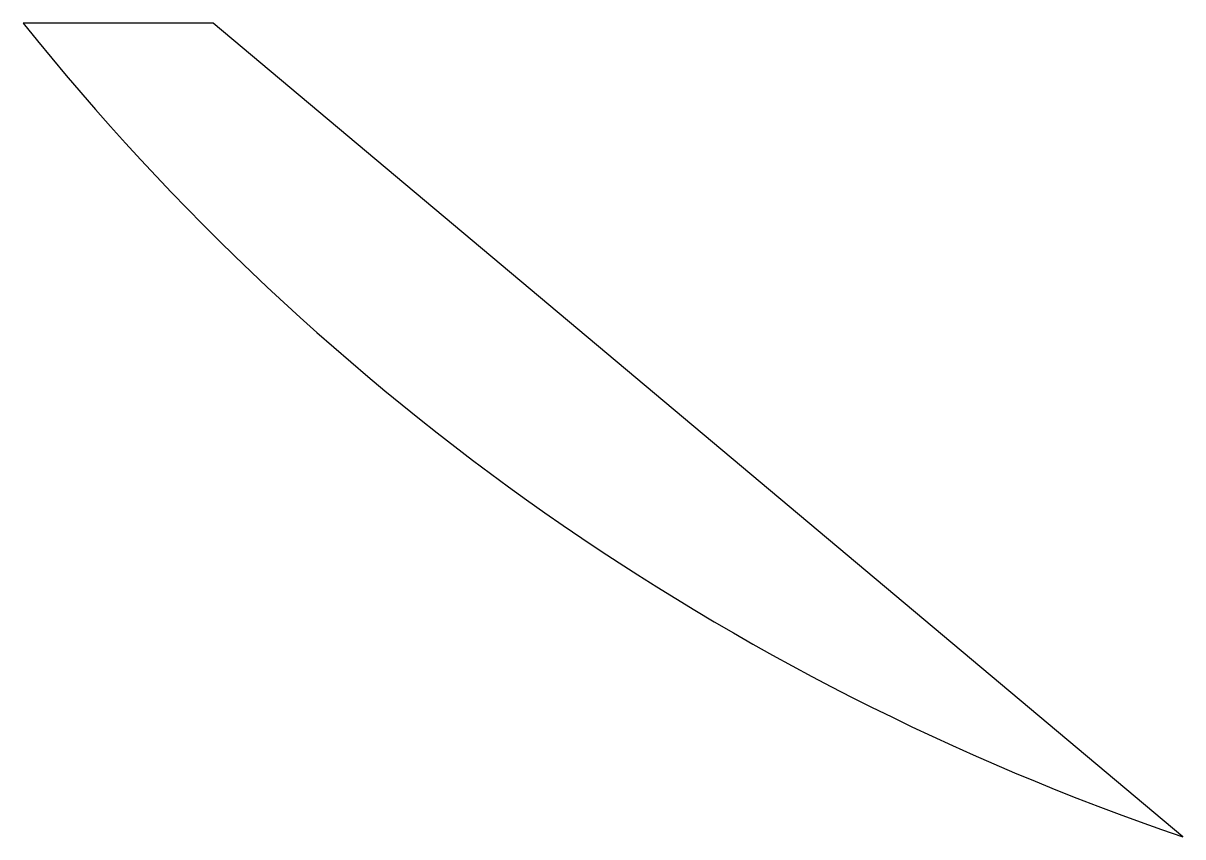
# Model space of a CAD drawing. Header units: inches. Extents: x 23.87 to 25.7, y 10.6 to 11.89.
import ezdxf

# ---------------------------------------------------------------- set-up
doc = ezdxf.new("R2010")
doc.units = ezdxf.units.IN
doc.header["$MEASUREMENT"] = 0
doc.layers.add('Cadru', color=1, linetype='Continuous')

msp = doc.modelspace()

# ---------------------------------------------------------------- linework, layer by layer
at = {"layer": 'Cadru'}
for p, q in [((24.1655, 11.8864), (23.8655, 11.8864)), ((25.6976, 10.6009), (24.1655, 11.8864))]:
    msp.add_line(p, q, dxfattribs=at)
msp.add_arc((26.9874, 14.3872), 4, 218.6964, 251.189, dxfattribs=at)

doc.saveas('drawing.dxf')
